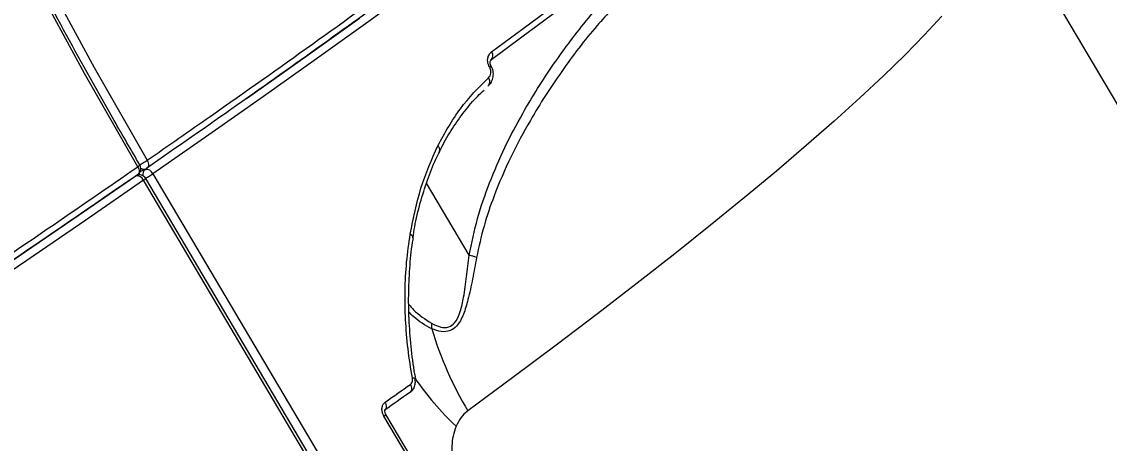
# Model space of a CAD drawing. Header units: millimetres. Extents: x -7245 to 6306, y -6696 to 5973.
# Drawn here: x 2383.4 to 2533.7, y -915.3 to -857.2 of the extents above; entities that cross this region are included whole.
import ezdxf

# ---------------------------------------------------------------- set-up
doc = ezdxf.new("R2010")
doc.units = ezdxf.units.MM
for name, color, linetype in [('DIKOM_ОБЪЕКТ', 7, 'Continuous'), ('DIKOM_РАЗМЕР_ЗОНА', 7, 'Continuous'), ('DIKOM_РАЗМЕР_ОБЪЕКТА', 7, 'Continuous')]:
    doc.layers.add(name, color=color, linetype=linetype)
doc.styles.add('style1', font='arial.ttf', dxfattribs={"width": 0.8})
doc.dimstyles.new('1-50', dxfattribs={"dimtxt": 300, "dimasz": 200, "dimexe": 100, "dimexo": 0, "dimgap": 100, "dimtad": 1, "dimtxsty": 'style1', "dimcen": 200, "dimclrd": 7, "dimclre": 7, "dimclrt": 7, "dimadec": 1, "dimazin": 2, "dimtfac": 1, "dimtmove": 0, "dimatfit": 2, "dimfxl": 0, "dimlwd": 25, "dimlwe": 18, "dimarcsym": 0})

# ---------------------------------------------------------------- blocks, each defined once
blk = doc.blocks.new('*D10')
at = {"layer": 'Defpoints', "color": 0, "transparency": 16777216}
for p in [(-4365.71, 2792.53), (4306.16, 475.6), (4306.16, -5965.27)]:
    blk.add_point(p, dxfattribs=at)
at = {"layer": 'DIKOM_РАЗМЕР_ОБЪЕКТА', "color": 7, "lineweight": 18, "transparency": 16777216}
for p, q in [((-4365.71, 2792.53), (-4365.71, -6065.27)), ((4306.16, 475.6), (4306.16, -6065.27))]:
    blk.add_line(p, q, dxfattribs=at)
at = {"layer": 'DIKOM_РАЗМЕР_ОБЪЕКТА', "color": 7, "lineweight": 25, "transparency": 16777216}
blk.add_line((-4165.71, -5965.27), (4106.16, -5965.27), dxfattribs=at)
at = {"layer": 'DIKOM_РАЗМЕР_ОБЪЕКТА', "color": 7, "transparency": 16777216}
for points in [[(-4165.71, -5931.93), (-4165.71, -5998.6), (-4365.71, -5965.27)], [(4106.16, -5931.93), (4106.16, -5998.6), (4306.16, -5965.27)]]:
    blk.add_solid(points, dxfattribs=at)
at = {"layer": 'DIKOM_РАЗМЕР_ОБЪЕКТА', "color": 7, "transparency": 16777216, "insert": (-85.78, -5712.1), "char_height": 300, "attachment_point": 5, "style": 'style1'}
blk.add_mtext('8650', dxfattribs=at)
blk = doc.blocks.new('*D12')
at = {"layer": 'Defpoints', "color": 0, "transparency": 16777216}
for p in [(-5865.71, 123.34), (6306.18, -91.92), (6306.18, -6596.14)]:
    blk.add_point(p, dxfattribs=at)
at = {"layer": 'DIKOM_РАЗМЕР_ЗОНА', "color": 7, "lineweight": 18, "transparency": 16777216}
for p, q in [((-5865.71, 123.34), (-5865.71, -6696.14)), ((6306.18, -91.92), (6306.18, -6696.14))]:
    blk.add_line(p, q, dxfattribs=at)
at = {"layer": 'DIKOM_РАЗМЕР_ЗОНА', "color": 7, "lineweight": 25, "transparency": 16777216}
blk.add_line((-5665.71, -6596.14), (6106.18, -6596.14), dxfattribs=at)
at = {"layer": 'DIKOM_РАЗМЕР_ЗОНА', "color": 7, "transparency": 16777216}
for points in [[(-5665.71, -6562.81), (-5665.71, -6629.48), (-5865.71, -6596.14)], [(6106.18, -6562.81), (6106.18, -6629.48), (6306.18, -6596.14)]]:
    blk.add_solid(points, dxfattribs=at)
at = {"layer": 'DIKOM_РАЗМЕР_ЗОНА', "color": 7, "transparency": 16777216, "insert": (-71.19, -6342.97), "char_height": 300, "attachment_point": 5, "style": 'style1'}
blk.add_mtext('12150', dxfattribs=at)

msp = doc.modelspace()

# ---------------------------------------------------------------- linework, layer by layer
at = {"layer": 'DIKOM_ОБЪЕКТ', "color": 7, "linetype": 'Continuous', "lineweight": 15}
for p, q in [((2706.157, -1158.119), (2518.429, -840.881)), ((2448.1, -863.465), (2448.052, -863.385)), ((2448.295, -863.28), (2448.247, -863.2)), ((2399.829, -877.807), (2400.604, -877.458)), ((2400.486, -877.553), (2400.665, -877.428)), ((2399.474, -878.261), (2399.412, -878.296)), ((2399.814, -877.854), (2400.486, -877.553)), ((2646.066, -1293.662), (2400.564, -878.793)), ((2401.566, -878.152), (2647.069, -1293.02)), ((2645.776, -1293.915), (2400.273, -879.046)), ((2445.258, -889.404), (2439.366, -879.449)), ((2437.465, -886.98), (2437.468, -886.968)), ((2437.794, -906.478), (2437.793, -906.462)), ((2449.714, -939.036), (2433.482, -911.607)), ((2449.981, -938.8), (2433.749, -911.37))]:
    msp.add_line(p, q, dxfattribs=at)
at = {"layer": 'DIKOM_ОБЪЕКТ', "color": 7, "linetype": 'Continuous', "lineweight": 15, "flags": 128}
for points in [[(2399.476, -877.183), (2392.117, -864.327), (2385.084, -851.283), (2378.382, -838.061), (2372.015, -824.67), (2365.988, -811.117), (2360.305, -797.413), (2354.969, -783.565), (2349.984, -769.582), (2345.354, -755.475), (2341.08, -741.252), (2337.166, -726.923), (2333.615, -712.496), (2330.429, -697.982), (2327.609, -683.391), (2325.159, -668.73), (2323.079, -654.011), (2321.37, -639.242), (2320.035, -624.434), (2319.073, -609.596), (2318.86, -605.198)], [(2320.416, -605.596), (2320.607, -609.506), (2321.566, -624.3), (2322.897, -639.063), (2324.601, -653.788), (2326.674, -668.463), (2329.118, -683.079), (2331.929, -697.627), (2335.105, -712.097), (2338.646, -726.481), (2342.548, -740.767), (2346.809, -754.947), (2351.425, -769.012), (2356.395, -782.952), (2361.715, -796.758), (2367.381, -810.422), (2373.39, -823.934), (2379.737, -837.285), (2386.419, -850.467), (2393.431, -863.471), (2400.768, -876.288)], [(2448.364, -861.313), (2452.703, -858.12), (2456.936, -854.978), (2461.062, -851.889), (2465.081, -848.855), (2468.989, -845.875), (2472.786, -842.951), (2476.47, -840.085), (2480.04, -837.278)], [(2479.804, -838.518), (2476.242, -841.319), (2472.566, -844.178), (2468.778, -847.095), (2464.88, -850.067), (2460.871, -853.095), (2456.754, -856.176), (2452.531, -859.31), (2448.203, -862.496)], [(2438.116, -852.227), (2431.25, -857.203), (2424.155, -862.287), (2416.839, -867.476), (2409.307, -872.766), (2401.566, -878.152)], [(2510.57, -856.412), (2508.179, -858.984), (2505.491, -861.721), (2502.509, -864.62), (2499.236, -867.677), (2495.675, -870.891), (2491.829, -874.257), (2487.702, -877.774), (2483.298, -881.437), (2478.621, -885.244), (2473.675, -889.19), (2468.465, -893.272), (2462.995, -897.486), (2457.271, -901.829), (2451.298, -906.296), (2445.082, -910.884)], [(2414.517, -867.753), (2415.722, -866.903), (2423.021, -861.726), (2430.099, -856.653)], [(2399.476, -877.183), (2399.564, -877.355), (2399.627, -877.53), (2399.662, -877.701), (2399.667, -877.863), (2399.644, -878.009), (2399.592, -878.132), (2399.514, -878.229), (2399.474, -878.261)], [(2400.768, -876.288), (2400.856, -876.46), (2400.918, -876.636), (2400.953, -876.808), (2400.958, -876.97), (2400.934, -877.115), (2400.882, -877.239), (2400.803, -877.337), (2400.763, -877.368)], [(2190.758, -1011.172), (2201.186, -1004.944), (2211.58, -998.698), (2221.931, -992.441), (2232.229, -986.179), (2242.467, -979.917), (2252.636, -973.66), (2262.727, -967.412), (2272.732, -961.18), (2282.642, -954.97), (2292.449, -948.784), (2302.145, -942.63), (2311.721, -936.512), (2321.17, -930.436), (2330.483, -924.406), (2339.653, -918.428), (2348.672, -912.507), (2357.532, -906.647), (2366.226, -900.854), (2374.746, -895.133), (2383.086, -889.487), (2391.238, -883.923), (2399.196, -878.445)], [(2400.273, -879.046), (2392.297, -884.537), (2384.125, -890.115), (2375.765, -895.774), (2367.224, -901.509), (2358.51, -907.315), (2349.628, -913.189), (2340.588, -919.125), (2331.396, -925.117), (2322.061, -931.161), (2312.59, -937.252), (2302.991, -943.384), (2293.272, -949.553), (2283.442, -955.753), (2273.508, -961.979), (2263.479, -968.226), (2253.364, -974.488), (2243.171, -980.76), (2232.908, -987.038), (2222.585, -993.314), (2212.21, -999.586), (2201.791, -1005.846), (2191.338, -1012.09)], [(2437.468, -886.968), (2437.472, -886.943), (2437.466, -886.852), (2437.424, -886.758), (2437.349, -886.665), (2437.243, -886.577), (2437.109, -886.496)], [(2433.659, -909.664), (2434.097, -909.357), (2434.535, -909.051), (2434.971, -908.744), (2435.407, -908.439), (2435.842, -908.133), (2436.276, -907.828), (2436.71, -907.523), (2437.143, -907.219)], [(2437.046, -908.355), (2437.154, -908.284), (2437.239, -908.183), (2437.296, -908.055), (2437.325, -907.907), (2437.323, -907.742), (2437.291, -907.568), (2437.23, -907.391), (2437.143, -907.219)], [(2437.793, -906.462), (2437.783, -906.441), (2437.738, -906.408), (2437.66, -906.383), (2437.551, -906.367), (2437.415, -906.362)], [(2437.046, -908.355), (2436.614, -908.66), (2436.182, -908.963), (2435.748, -909.268), (2435.314, -909.573), (2434.879, -909.878), (2434.444, -910.184), (2434.008, -910.489), (2433.571, -910.795)], [(2433.571, -910.795), (2433.677, -910.726), (2433.76, -910.625), (2433.816, -910.499), (2433.844, -910.35), (2433.841, -910.186), (2433.808, -910.013), (2433.747, -909.837), (2433.659, -909.664)]]:
    msp.add_lwpolyline(points, dxfattribs=at)
at = {"layer": 'DIKOM_ОБЪЕКТ', "color": 7, "linetype": 'Continuous', "lineweight": 15}
for centre, radius, start, end in [((2447.729, -861.829), 0.818, 305.38406, 39.10004), ((2447.897, -863.028), 0.389, 293.44227, 333.82645), ((2447.93, -863.089), 0.413, 294.3394, 332.27642), ((2447.336, -865.443), 0.791, 310.73503, 41.66822), ((2440.541, -874.834), 0.675, 341.92543, 54.43595), ((2398.905, -877.438), 1, 304.67051, 15.27627), ((2399.13, -876.491), 0.773, 296.58607, 325.39481), ((2395.187, -868.063), 9.94, 297.2588, 304.15752), ((2398.905, -877.438), 1, 15.27627, 30.51749), ((2400.333, -876.778), 0.732, 233.96855, 291.77902), ((2400.194, -876.546), 1, 294.22821, 304.71027), ((2399.353, -879.43), 0.997, 22.61832, 99.05095), ((2399.703, -879.302), 1, 30.61533, 114.21783), ((2401.038, -878.227), 0.871, 129.29986, 193.37236), ((2400.002, -878.441), 0.663, 294.1987, 327.97302), ((2400.648, -878.534), 0.995, 22.62344, 99.37905), ((2396.023, -870.016), 9.845, 297.33937, 304.26921), ((2444.004, -895.522), 6.244, 68.61207, 78.41376), ((2438.002, -899.203), 2.112, 350.89309, 11.3635), ((2488.908, -884.819), 50.991, 196.77683, 210.74112), ((2474.467, -880.602), 44.86, 215.02919, 226.25679), ((2433.185, -911.005), 0.671, 296.26785, 327.12634)]:
    msp.add_arc(centre, radius, start, end, dxfattribs=at)
for points, knots in [([(2399.767, -876.93), (2398.574, -874.89), (2395.112, -868.968), (2389.587, -859.043), (2383.284, -847.11), (2377.26, -835.03), (2371.515, -822.81), (2366.052, -810.458), (2360.874, -797.979), (2355.984, -785.382), (2351.385, -772.672), (2347.079, -759.856), (2343.069, -746.942), (2339.357, -733.937), (2335.944, -720.847), (2332.833, -707.68), (2330.026, -694.442), (2327.523, -681.142), (2325.327, -667.786), (2323.438, -654.382), (2321.855, -640.937), (2320.594, -627.457), (2319.718, -615.621), (2319.392, -608.273), (2319.267, -605.435)], [0, 0, 0, 0, 0.0248558, 0.0721238, 0.1193938, 0.1666637, 0.2139331, 0.2612017, 0.3084714, 0.3557409, 0.4030095, 0.4502792, 0.497548, 0.5448172, 0.5920863, 0.6393554, 0.6866244, 0.7338937, 0.7811633, 0.8284321, 0.8757007, 0.9229695, 0.9702392, 1, 1, 1, 1]), ([(2400.768, -876.288), (2403.687, -874.26), (2411.549, -868.797), (2423.73, -860.185), (2437.067, -850.574), (2449.666, -841.291), (2461.463, -832.375), (2472.393, -823.87), (2482.217, -815.962), (2490.926, -808.663), (2498.537, -801.975), (2505.176, -795.787), (2510.774, -790.143), (2515.286, -785.079), (2518.624, -780.699), (2520.759, -777.027), (2521.817, -774.163), (2521.648, -772.82), (2521.573, -772.226)], [0, 0, 0, 0, 0.0379338, 0.1021937, 0.1665036, 0.2307633, 0.2968893, 0.3630696, 0.4291958, 0.4934562, 0.5577663, 0.6220249, 0.6881523, 0.7543318, 0.8204593, 0.8847185, 0.9490266, 1, 1, 1, 1]), ([(2514.816, -786.439), (2514.815, -786.44), (2513.699, -787.874), (2510.482, -791.376), (2505.047, -796.902), (2498.404, -803.106), (2490.747, -809.85), (2482.594, -816.686), (2474.184, -823.48), (2465.735, -830.121), (2456.657, -837.08), (2446.856, -844.431), (2436.323, -852.17), (2425.045, -860.302), (2413.222, -868.692), (2404.873, -874.501), (2400.701, -877.403)], [0, 0, 0, 0, 0.0000862, 0.0864431, 0.1729368, 0.2594313, 0.345787, 0.431873, 0.5016267, 0.5714527, 0.6412793, 0.7110339, 0.7832349, 0.8555172, 0.9277981, 1, 1, 1, 1]), ([(2445.258, -889.404), (2445.61, -887.701), (2446.316, -884.294), (2448.041, -879.338), (2450.137, -874.499), (2453.036, -868.986), (2456.837, -862.967), (2461.708, -856.541), (2467.098, -850.501), (2473.607, -844.171), (2478.629, -840.32), (2481.51, -838.112)], [0, 0, 0, 0, 0.0792684, 0.1585966, 0.2405898, 0.3226083, 0.4472332, 0.5718927, 0.6998586, 0.8278345, 1, 1, 1, 1]), ([(2465.025, -855.379), (2464.32, -856.146), (2461.822, -858.862), (2457.981, -863.966), (2454.018, -870.054), (2450.933, -875.833), (2448.816, -880.729), (2447.228, -885.363), (2446.597, -888.255), (2446.281, -889.707)], [0, 0, 0, 0, 0.0802711, 0.2842389, 0.4881419, 0.633612, 0.7800102, 0.8895834, 1, 1, 1, 1]), ([(2448.052, -863.385), (2448.002, -863.287), (2447.885, -863.061), (2447.798, -862.646), (2447.819, -862.158), (2447.995, -861.661), (2448.237, -861.433), (2448.364, -861.313)], [0, 0, 0, 0, 0.1204695, 0.2783625, 0.4704966, 0.7208399, 1, 1, 1, 1]), ([(2448.248, -863.198), (2448.242, -863.19), (2448.221, -863.156), (2448.189, -863.082), (2448.158, -862.977), (2448.141, -862.85), (2448.149, -862.695), (2448.202, -862.53), (2448.264, -862.461), (2448.288, -862.446), (2448.293, -862.443)], [0, 0, 0, 0, 0.0186846, 0.0721709, 0.133728, 0.2229786, 0.3500294, 0.5622894, 0.9120521, 1, 1, 1, 1]), ([(2447.913, -865.971), (2447.982, -865.915), (2448.241, -865.707), (2448.524, -865.151), (2448.641, -864.401), (2448.539, -863.727), (2448.344, -863.41), (2448.273, -863.294)], [0, 0, 0, 0, 0.0949795, 0.356242, 0.6414449, 0.8688082, 1, 1, 1, 1]), ([(2447.928, -864.916), (2448.007, -864.828), (2448.164, -864.653), (2448.271, -864.292), (2448.272, -863.941), (2448.204, -863.664), (2448.129, -863.521), (2448.1, -863.465)], [0, 0, 0, 0, 0.2735591, 0.5393514, 0.7385766, 0.8989159, 1, 1, 1, 1]), ([(2440.934, -874.285), (2441.918, -872.5), (2443.909, -868.887), (2446.577, -866.251), (2447.928, -864.916)], [0, 0, 0, 0, 0.4938621, 1, 1, 1, 1]), ([(2441.203, -875.057), (2441.295, -874.854), (2441.815, -873.72), (2442.943, -871.856), (2444.596, -869.506), (2446.066, -867.753), (2447.026, -866.877), (2447.321, -866.608)], [0, 0, 0, 0, 0.0588981, 0.3300092, 0.6029746, 0.877867, 1, 1, 1, 1]), ([(2437.109, -886.496), (2437.543, -884.323), (2438.421, -879.926), (2440.09, -876.18), (2440.934, -874.285)], [0, 0, 0, 0, 0.494183, 1, 1, 1, 1]), ([(2437.504, -886.973), (2437.579, -886.47), (2437.827, -884.815), (2438.48, -882.155), (2439.461, -879.03), (2440.382, -876.663), (2441.027, -875.41), (2441.208, -875.06)], [0, 0, 0, 0, 0.1140566, 0.3756185, 0.6371727, 0.8984965, 1, 1, 1, 1]), ([(1805.393, -1201.207), (1806.234, -1201.179), (1808.516, -1201.101), (1813.164, -1200.409), (1819.612, -1198.957), (1827.152, -1196.82), (1835.728, -1194.025), (1845.306, -1190.578), (1855.866, -1186.485), (1867.408, -1181.74), (1879.894, -1176.364), (1893.278, -1170.379), (1907.495, -1163.814), (1922.48, -1156.698), (1938.194, -1149.051), (1954.624, -1140.871), (1971.729, -1132.185), (1989.451, -1123.024), (2007.704, -1113.43), (2026.407, -1103.45), (2045.268, -1093.235), (2064.247, -1082.814), (2083.294, -1072.223), (2102.591, -1061.361), (2122.053, -1050.278), (2141.598, -1039.021), (2161.418, -1027.475), (2181.485, -1015.649), (2201.763, -1003.56), (2221.941, -991.394), (2241.925, -979.208), (2261.621, -967.058), (2280.964, -954.983), (2299.916, -943.005), (2318.452, -931.141), (2336.518, -919.428), (2354.035, -907.919), (2370.904, -896.674), (2386.079, -886.412), (2395.342, -880.031), (2399.476, -877.183)], [0, 0, 0, 0, 0.0156522, 0.0424896, 0.0694113, 0.0963763, 0.1233413, 0.1502635, 0.1771005, 0.2039381, 0.23086, 0.2578249, 0.2847898, 0.3117121, 0.3385494, 0.3653868, 0.3923087, 0.4192736, 0.4462387, 0.4731605, 0.4999978, 0.5258462, 0.5517699, 0.5777322, 0.6036945, 0.6296183, 0.6554664, 0.6823039, 0.7092258, 0.7361909, 0.7631559, 0.7900781, 0.8169155, 0.8437529, 0.8706748, 0.89764, 0.9246052, 0.9515272, 0.9783644, 1, 1, 1, 1]), ([(2399.412, -878.296), (2395.288, -881.137), (2386.047, -887.502), (2370.908, -897.74), (2354.08, -908.959), (2336.604, -920.441), (2318.582, -932.126), (2300.089, -943.961), (2281.183, -955.911), (2261.885, -967.958), (2242.237, -980.079), (2222.301, -992.236), (2202.17, -1004.372), (2181.941, -1016.433), (2161.921, -1028.231), (2142.148, -1039.749), (2122.651, -1050.98), (2103.234, -1062.036), (2083.984, -1072.872), (2064.982, -1083.439), (2046.049, -1093.835), (2027.232, -1104.025), (2008.574, -1113.983), (1990.363, -1123.553), (1972.684, -1132.692), (1955.62, -1141.358), (1939.228, -1149.517), (1923.553, -1157.148), (1908.603, -1164.246), (1894.42, -1170.795), (1881.069, -1176.765), (1868.611, -1182.129), (1857.826, -1186.563), (1848.545, -1190.184), (1840.573, -1193.125), (1833.265, -1195.634), (1826.534, -1197.749), (1820.536, -1199.373), (1816.718, -1200.306), (1815.136, -1200.558), (1815.095, -1200.565)], [0, 0, 0, 0, 0.0226412, 0.050726, 0.0788997, 0.1071179, 0.1353367, 0.1635101, 0.1915953, 0.2196803, 0.2478538, 0.2760724, 0.3042908, 0.3324645, 0.3605494, 0.3875992, 0.414728, 0.4418972, 0.4690663, 0.4961953, 0.5232452, 0.5513301, 0.5795035, 0.6077219, 0.6359406, 0.664114, 0.6921989, 0.7202839, 0.7484571, 0.7766755, 0.8048944, 0.8330677, 0.8611526, 0.8839094, 0.9066899, 0.9294702, 0.9522274, 0.9757827, 0.9993638, 1, 1, 1, 1]), ([(2437.415, -906.362), (2437.195, -905.009), (2436.755, -902.302), (2436.437, -898.276), (2436.371, -894.275), (2436.566, -890.32), (2436.928, -887.771), (2437.109, -886.496)], [0, 0, 0, 0, 0.1976855, 0.3953773, 0.5930818, 0.7965496, 1, 1, 1, 1]), ([(2437.887, -906.46), (2437.843, -906.244), (2437.544, -904.754), (2437.215, -901.987), (2436.915, -898.186), (2436.866, -894.426), (2437.071, -890.76), (2437.308, -888.277), (2437.539, -887.064), (2437.552, -886.994)], [0, 0, 0, 0, 0.0321398, 0.2217836, 0.4127213, 0.6044795, 0.7965224, 0.9881982, 1, 1, 1, 1]), ([(2440.073, -898.787), (2440.488, -898.994), (2441.272, -899.385), (2442.414, -899.416), (2443.362, -898.752), (2443.805, -897.843), (2444.208, -896.64), (2444.568, -894.97), (2444.919, -892.355), (2445.144, -890.392), (2445.258, -889.404)], [0, 0, 0, 0, 0.1298197, 0.245145, 0.3384836, 0.455803, 0.4772568, 0.6177573, 0.8076367, 1, 1, 1, 1]), ([(2446.281, -889.707), (2446.099, -890.702), (2445.736, -892.69), (2445.176, -895.334), (2444.514, -897.597), (2443.693, -899.149), (2442.584, -899.932), (2441.367, -900.024), (2440.526, -899.704), (2440.087, -899.537)], [0, 0, 0, 0, 0.184766, 0.3692435, 0.5090883, 0.6522192, 0.7508753, 0.8702162, 1, 1, 1, 1]), ([(2436.931, -896.178), (2437.144, -896.436), (2438.011, -897.479), (2439.187, -898.225), (2440.073, -898.787)], [0, 0, 0, 0, 0.2465526, 1, 1, 1, 1]), ([(2440.087, -899.537), (2439.197, -899.056), (2438.013, -898.416), (2437.157, -897.451), (2436.944, -897.212)], [0, 0, 0, 0, 0.751895, 1, 1, 1, 1]), ([(2437.099, -908.293), (2437.181, -908.243), (2437.431, -908.087), (2437.693, -907.643), (2437.861, -907.063), (2437.805, -906.659), (2437.779, -906.465)], [0, 0, 0, 0, 0.1402553, 0.4290834, 0.7266908, 1, 1, 1, 1]), ([(2437.143, -907.219), (2437.207, -907.16), (2437.335, -907.044), (2437.431, -906.766), (2437.441, -906.526), (2437.419, -906.39), (2437.415, -906.362)], [0, 0, 0, 0, 0.3066979, 0.613457, 0.9195215, 1, 1, 1, 1]), ([(2433.482, -911.607), (2433.431, -911.509), (2433.301, -911.262), (2433.199, -910.822), (2433.219, -910.347), (2433.369, -909.928), (2433.563, -909.752), (2433.659, -909.664)], [0, 0, 0, 0, 0.140675, 0.3550695, 0.5699307, 0.7849848, 1, 1, 1, 1]), ([(2433.752, -911.368), (2433.735, -911.341), (2433.687, -911.263), (2433.638, -911.113), (2433.614, -910.949), (2433.623, -910.819), (2433.65, -910.747), (2433.651, -910.748), (2433.651, -910.748)], [0, 0, 0, 0, 0.0926346, 0.2698923, 0.4491201, 0.628158, 0.8128876, 1, 1, 1, 1]), ([(2445.082, -910.884), (2445.05, -910.907), (2444.699, -911.169), (2444.071, -911.786), (2443.66, -912.597), (2443.45, -913.011)], [0, 0, 0, 0, 0.0468003, 0.5141868, 1, 1, 1, 1]), ([(2443.45, -913.011), (2443.296, -913.451), (2442.865, -914.684), (2442.802, -917.191), (2443.442, -920.341), (2444.453, -922.31), (2444.963, -923.304)], [0, 0, 0, 0, 0.1529382, 0.4283548, 0.7114377, 1, 1, 1, 1])]:
    msp.add_open_spline(points, degree=3, knots=knots, dxfattribs=at)

# ---------------------------------------------------------------- dimensions: what is measured, and where the dimension line sits
at = {"layer": 'DIKOM_РАЗМЕР_ЗОНА'}
dim = msp.add_linear_dim(base=(6306.184, -6596.144), p1=(-5865.714, 123.344), p2=(6306.184, -91.922), text='12150', dimstyle='1-50', dxfattribs=at)
dim.commit()
dim.dimension.update_dxf_attribs({"geometry": '*D12', "text_midpoint": (-71.192, -6596.144), "dimtype": 160})
at = {"layer": 'DIKOM_РАЗМЕР_ОБЪЕКТА'}
dim = msp.add_linear_dim(base=(4306.158, -5965.268), p1=(-4365.714, 2792.532), p2=(4306.158, 475.605), text='8650', dimstyle='1-50', dxfattribs=at)
dim.commit()
dim.dimension.update_dxf_attribs({"geometry": '*D10', "text_midpoint": (-85.784, -5965.268), "dimtype": 160})

doc.saveas('drawing.dxf')
